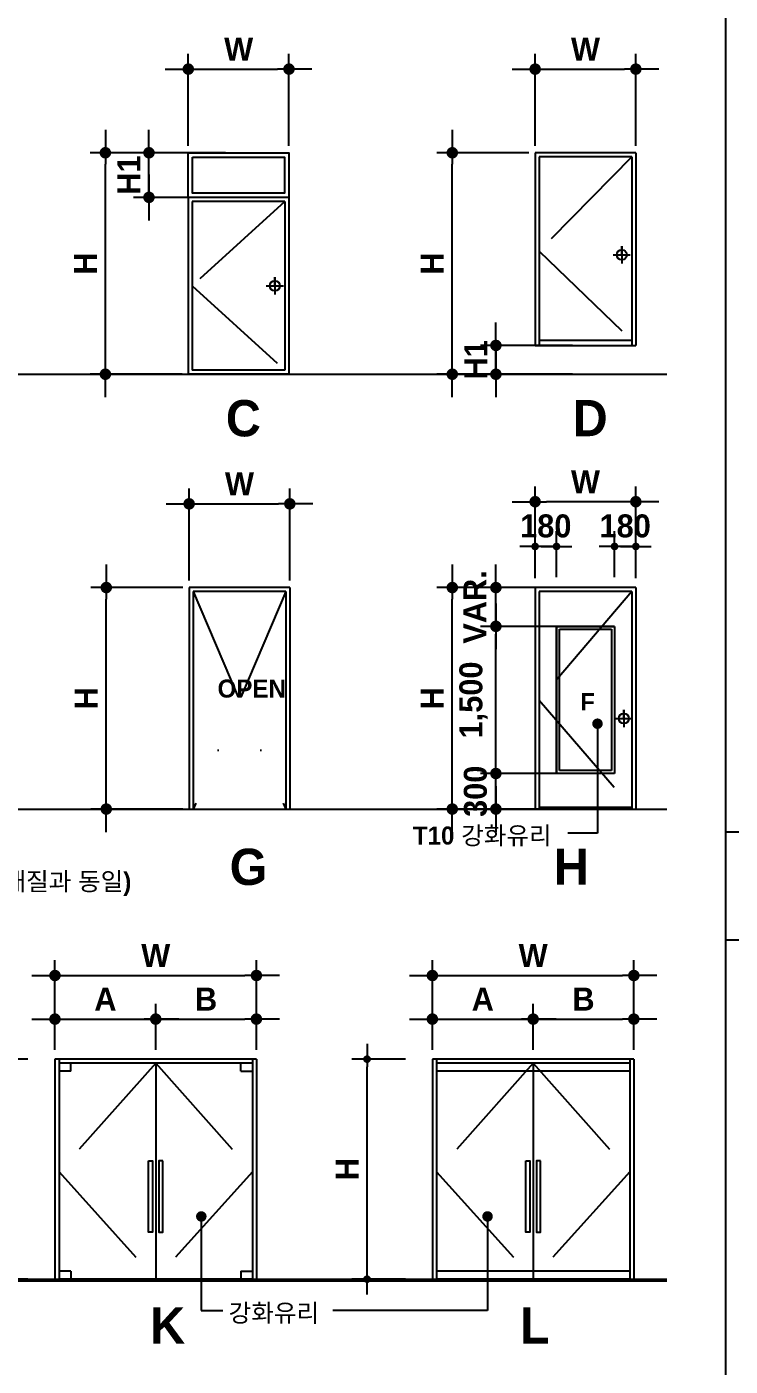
# Model space of a CAD drawing. Extents: x 2158 to 80698, y 2200 to 50885.
# Drawn here: x 30728 to 39906, y 14495 to 31980 of the extents above; entities that cross this region are included whole.
import ezdxf

# ---------------------------------------------------------------- set-up
doc = ezdxf.new("R2010")
doc.units = 0
doc.header["$LTSCALE"] = 300
doc.header["$MEASUREMENT"] = 0
doc.header["$PDSIZE"] = -2
doc.linetypes.add('CENTER', pattern=[2, 1.25, -0.25, 0.25, -0.25])
doc.linetypes.add('DASHDOT', pattern=[1, 0.5, -0.25, 0, -0.25])
doc.layers.get('0').update_dxf_attribs({"linetype": 'CONTINUOUS'})
doc.layers.get('Defpoints').update_dxf_attribs({"color": 143, "linetype": 'CONTINUOUS'})
for name, color, linetype in [('A-ANNO-GRA1', 7, 'CONTINUOUS'), ('A-ANNO-LEAD', 4, 'CONTINUOUS'), ('A-ANNO-TEXT1', 7, 'CONTINUOUS'), ('A-CNTL', 1, 'CENTER'), ('A-DWXK-OPEN', 1, 'CENTER'), ('A-ELEV-LIN2', 7, 'CONTINUOUS'), ('A-ST-AXIS-DIM', 7, 'CONTINUOUS'), ('ELEV1', 7, 'CONTINUOUS'), ('FIN2', 6, 'CONTINUOUS')]:
    doc.layers.add(name, color=color, linetype=linetype)
doc.styles.add('2020음성 1차', font='나눔고딕Bold.ttf')
doc.dimstyles.new('CDIM', dxfattribs={"dimscale": 100, "dimtxt": 3, "dimasz": 1, "dimexe": 2, "dimexo": 1, "dimgap": 1, "dimtad": 1, "dimdec": 0, "dimrnd": 0.5, "dimzin": 0, "dimdsep": 32, "dimtxsty": '2020음성 1차', "dimblk1": '_CIDOT', "dimblk2": '_CIDOT', "dimsah": 1, "dimcen": 5.5, "dimclrd": 2, "dimclre": 2, "dimclrt": 7, "dimadec": 0, "dimazin": 0, "dimtfac": 1, "dimtdec": 0, "dimtix": 1, "dimtmove": 2, "dimatfit": 1, "dimldrblk": 'DOT', "dimfxl": 1, "dimtolj": 1, "dimtzin": 0, "dimlwd": -1, "dimarcsym": 0})

# ---------------------------------------------------------------- blocks, each defined once
blk = doc.blocks.new('_CIDOT')
at = {"color": 0, "linetype": 'ByBlock'}
blk.add_line((2, 0), (-1, 0), dxfattribs=at)
at = {"color": 0, "linetype": 'ByBlock', "const_width": 0.5}
blk.add_lwpolyline([(-0.25, 0, 1), (0.25, 0, 1)], format="xyb", close=True, dxfattribs=at)
blk = doc.blocks.new('*D34')
at = {"layer": 'A-ST-AXIS-DIM', "lineweight": -2}
for p, q in [((32835, 30427), (32835, 31627)), ((34149, 30427), (34149, 31627))]:
    blk.add_line(p, q, dxfattribs=at)
at = {"layer": 'A-ST-AXIS-DIM'}
blk.add_line((32985, 31427), (33999, 31427), dxfattribs=at)
at = {"layer": 'Defpoints', "color": 0}
for p in [(34149, 31427), (32835, 29547), (34149, 29547)]:
    blk.add_point(p, dxfattribs=at)
at = {"layer": 'A-ST-AXIS-DIM', "linetype": 'ByBlock', "xscale": 150, "yscale": 150, "zscale": 150, "rotation": 180}
blk.add_blockref('_CIDOT', (32835, 31427), dxfattribs=at)
at = {"layer": 'A-ST-AXIS-DIM', "linetype": 'ByBlock', "xscale": 150, "yscale": 150, "zscale": 150}
blk.add_blockref('_CIDOT', (34149, 31427), dxfattribs=at)
at = {"layer": 'A-ST-AXIS-DIM', "color": 3, "ltscale": 10, "insert": (33492, 31688), "char_height": 300, "attachment_point": 5, "style": '2020음성 1차'}
blk.add_mtext('\\A1;W', dxfattribs=at)
blk = doc.blocks.new('_Dot')
at = {"color": 0, "lineweight": -2}
blk.add_line((-0.5, 0), (-1, 0), dxfattribs=at)
at = {"color": 0, "const_width": 0.5}
blk.add_lwpolyline([(-0.25, 0, 1), (0.25, 0, 1)], format="xyb", close=True, dxfattribs=at)
blk = doc.blocks.new('*D35')
at = {"layer": 'A-ST-AXIS-DIM', "lineweight": -2}
for p, q in [((37361, 30427), (37361, 31627)), ((38675, 30427), (38675, 31627))]:
    blk.add_line(p, q, dxfattribs=at)
at = {"layer": 'A-ST-AXIS-DIM'}
blk.add_line((37511, 31427), (38525, 31427), dxfattribs=at)
at = {"layer": 'Defpoints', "color": 0}
for p in [(38675, 31427), (37361, 29547), (38675, 29547)]:
    blk.add_point(p, dxfattribs=at)
at = {"layer": 'A-ST-AXIS-DIM', "linetype": 'ByBlock', "xscale": 150, "yscale": 150, "zscale": 150, "rotation": 180}
blk.add_blockref('_CIDOT', (37361, 31427), dxfattribs=at)
at = {"layer": 'A-ST-AXIS-DIM', "linetype": 'ByBlock', "xscale": 150, "yscale": 150, "zscale": 150}
blk.add_blockref('_CIDOT', (38675, 31427), dxfattribs=at)
at = {"layer": 'A-ST-AXIS-DIM', "color": 3, "ltscale": 10, "insert": (38018, 31688), "char_height": 300, "attachment_point": 5, "style": '2020음성 1차'}
blk.add_mtext('\\A1;W', dxfattribs=at)
blk = doc.blocks.new('*D36')
at = {"layer": 'A-ST-AXIS-DIM'}
for p, q in [((32322, 30485), (32322, 30635)), ((32322, 29753), (32322, 30335)), ((32322, 29603), (32322, 29453))]:
    blk.add_line(p, q, dxfattribs=at)
at = {"layer": 'A-ST-AXIS-DIM', "lineweight": -2}
for p, q in [((33322, 30335), (32122, 30335)), ((33322, 29753), (32122, 29753))]:
    blk.add_line(p, q, dxfattribs=at)
at = {"layer": 'Defpoints', "color": 0}
for p in [(32322, 30335), (33539, 30335), (33539, 29753)]:
    blk.add_point(p, dxfattribs=at)
at = {"layer": 'A-ST-AXIS-DIM', "linetype": 'ByBlock', "xscale": 150, "yscale": 150, "zscale": 150}
for p, rotation in [((32322, 30335), 270), ((32322, 29753), 90)]:
    blk.add_blockref('_CIDOT', p, dxfattribs=dict(at, rotation=rotation))
at = {"layer": 'A-ST-AXIS-DIM', "color": 3, "ltscale": 10, "insert": (32060, 30044), "char_height": 300, "attachment_point": 5, "rotation": 90, "style": '2020음성 1차'}
blk.add_mtext('\\A1;H1', dxfattribs=at)
blk = doc.blocks.new('*D37')
at = {"layer": 'A-ST-AXIS-DIM', "lineweight": -2}
for p, q in [((32753, 30335), (31553, 30335)), ((32753, 27444), (31553, 27444))]:
    blk.add_line(p, q, dxfattribs=at)
at = {"layer": 'A-ST-AXIS-DIM'}
blk.add_line((31753, 27594), (31753, 30185), dxfattribs=at)
at = {"layer": 'Defpoints', "color": 0}
for p in [(31753, 30335), (33539, 30335), (33539, 27444)]:
    blk.add_point(p, dxfattribs=at)
at = {"layer": 'A-ST-AXIS-DIM', "linetype": 'ByBlock', "xscale": 150, "yscale": 150, "zscale": 150}
for p, rotation in [((31753, 30335), 90), ((31753, 27444), 270)]:
    blk.add_blockref('_CIDOT', p, dxfattribs=dict(at, rotation=rotation))
at = {"layer": 'A-ST-AXIS-DIM', "color": 3, "ltscale": 10, "insert": (31493, 28889), "char_height": 300, "attachment_point": 5, "rotation": 90, "style": '2020음성 1차'}
blk.add_mtext('\\A1;H', dxfattribs=at)
blk = doc.blocks.new('*D38')
at = {"layer": 'A-ST-AXIS-DIM'}
for p, q in [((36849, 27970), (36849, 28120)), ((36849, 27444), (36849, 27820)), ((36849, 27294), (36849, 27144))]:
    blk.add_line(p, q, dxfattribs=at)
at = {"layer": 'A-ST-AXIS-DIM', "lineweight": -2}
for p, q in [((37849, 27820), (36649, 27820)), ((37849, 27444), (36649, 27444))]:
    blk.add_line(p, q, dxfattribs=at)
at = {"layer": 'Defpoints', "color": 0}
for p in [(36849, 27820), (38066, 27820), (38066, 27444)]:
    blk.add_point(p, dxfattribs=at)
at = {"layer": 'A-ST-AXIS-DIM', "linetype": 'ByBlock', "xscale": 150, "yscale": 150, "zscale": 150}
for p, rotation in [((36849, 27820), 270), ((36849, 27444), 90)]:
    blk.add_blockref('_CIDOT', p, dxfattribs=dict(at, rotation=rotation))
at = {"layer": 'A-ST-AXIS-DIM', "color": 3, "ltscale": 10, "insert": (36587, 27632), "char_height": 300, "attachment_point": 5, "rotation": 90, "style": '2020음성 1차'}
blk.add_mtext('\\A1;H1', dxfattribs=at)
blk = doc.blocks.new('*D39')
at = {"layer": 'A-ST-AXIS-DIM', "lineweight": -2}
for p, q in [((37280, 30335), (36080, 30335)), ((37280, 27444), (36080, 27444))]:
    blk.add_line(p, q, dxfattribs=at)
at = {"layer": 'A-ST-AXIS-DIM'}
blk.add_line((36280, 27594), (36280, 30185), dxfattribs=at)
at = {"layer": 'Defpoints', "color": 0}
for p in [(36280, 30335), (38066, 30335), (38066, 27444)]:
    blk.add_point(p, dxfattribs=at)
at = {"layer": 'A-ST-AXIS-DIM', "linetype": 'ByBlock', "xscale": 150, "yscale": 150, "zscale": 150}
for p, rotation in [((36280, 30335), 90), ((36280, 27444), 270)]:
    blk.add_blockref('_CIDOT', p, dxfattribs=dict(at, rotation=rotation))
at = {"layer": 'A-ST-AXIS-DIM', "color": 3, "ltscale": 10, "insert": (36019, 28889), "char_height": 300, "attachment_point": 5, "rotation": 90, "style": '2020음성 1차'}
blk.add_mtext('\\A1;H', dxfattribs=at)
blk = doc.blocks.new('*D49')
at = {"layer": 'A-ST-AXIS-DIM', "lineweight": -2}
for p, q in [((32846, 24752), (32846, 25952)), ((34160, 24752), (34160, 25952))]:
    blk.add_line(p, q, dxfattribs=at)
at = {"layer": 'A-ST-AXIS-DIM'}
blk.add_line((32996, 25752), (34010, 25752), dxfattribs=at)
at = {"layer": 'Defpoints', "color": 0}
for p in [(34160, 25752), (32846, 23871), (34160, 23871)]:
    blk.add_point(p, dxfattribs=at)
at = {"layer": 'A-ST-AXIS-DIM', "linetype": 'ByBlock', "xscale": 150, "yscale": 150, "zscale": 150, "rotation": 180}
blk.add_blockref('_CIDOT', (32846, 25752), dxfattribs=at)
at = {"layer": 'A-ST-AXIS-DIM', "linetype": 'ByBlock', "xscale": 150, "yscale": 150, "zscale": 150}
blk.add_blockref('_CIDOT', (34160, 25752), dxfattribs=at)
at = {"layer": 'A-ST-AXIS-DIM', "color": 3, "ltscale": 10, "insert": (33503, 26012), "char_height": 300, "attachment_point": 5, "style": '2020음성 1차'}
blk.add_mtext('\\A1;W', dxfattribs=at)
blk = doc.blocks.new('*D50')
at = {"layer": 'A-ST-AXIS-DIM', "lineweight": -2}
for p, q in [((32765, 24659), (31565, 24659)), ((32765, 21768), (31565, 21768))]:
    blk.add_line(p, q, dxfattribs=at)
at = {"layer": 'A-ST-AXIS-DIM'}
blk.add_line((31765, 21918), (31765, 24509), dxfattribs=at)
at = {"layer": 'Defpoints', "color": 0}
for p in [(31765, 24659), (33551, 24659), (33551, 21768)]:
    blk.add_point(p, dxfattribs=at)
at = {"layer": 'A-ST-AXIS-DIM', "linetype": 'ByBlock', "xscale": 150, "yscale": 150, "zscale": 150}
for p, rotation in [((31765, 24659), 90), ((31765, 21768), 270)]:
    blk.add_blockref('_CIDOT', p, dxfattribs=dict(at, rotation=rotation))
at = {"layer": 'A-ST-AXIS-DIM', "color": 3, "ltscale": 10, "insert": (31504, 23214), "char_height": 300, "attachment_point": 5, "rotation": 90, "style": '2020음성 1차'}
blk.add_mtext('\\A1;H', dxfattribs=at)
blk = doc.blocks.new('*D61')
at = {"layer": 'A-ST-AXIS-DIM', "lineweight": -2}
for p, q in [((37361, 24780), (37361, 25980)), ((38675, 24780), (38675, 25980))]:
    blk.add_line(p, q, dxfattribs=at)
at = {"layer": 'A-ST-AXIS-DIM'}
blk.add_line((38525, 25780), (37511, 25780), dxfattribs=at)
at = {"layer": 'Defpoints', "color": 0}
for p in [(37361, 25780), (37361, 23984), (38675, 23984)]:
    blk.add_point(p, dxfattribs=at)
at = {"layer": 'A-ST-AXIS-DIM', "linetype": 'ByBlock', "xscale": 150, "yscale": 150, "zscale": 150, "rotation": 180}
blk.add_blockref('_CIDOT', (37361, 25780), dxfattribs=at)
at = {"layer": 'A-ST-AXIS-DIM', "linetype": 'ByBlock', "xscale": 150, "yscale": 150, "zscale": 150}
blk.add_blockref('_CIDOT', (38675, 25780), dxfattribs=at)
at = {"layer": 'A-ST-AXIS-DIM', "color": 3, "ltscale": 10, "insert": (38018, 26041), "char_height": 300, "attachment_point": 5, "style": '2020음성 1차'}
blk.add_mtext('\\A1;W', dxfattribs=at)
blk = doc.blocks.new('*D62')
at = {"layer": 'A-ST-AXIS-DIM', "lineweight": -2}
for p, q in [((38397, 24796), (38397, 25396)), ((38675, 24796), (38675, 25396))]:
    blk.add_line(p, q, dxfattribs=at)
at = {"layer": 'A-ST-AXIS-DIM'}
for p, q in [((38297, 25196), (38197, 25196)), ((38675, 25196), (38397, 25196)), ((38775, 25196), (38875, 25196))]:
    blk.add_line(p, q, dxfattribs=at)
at = {"layer": 'Defpoints', "color": 0}
for p in [(38397, 25196), (38397, 23984), (38675, 23984)]:
    blk.add_point(p, dxfattribs=at)
at = {"layer": 'A-ST-AXIS-DIM', "linetype": 'ByBlock', "xscale": 100, "yscale": 100, "zscale": 100}
blk.add_blockref('_CIDOT', (38397, 25196), dxfattribs=at)
at = {"layer": 'A-ST-AXIS-DIM', "linetype": 'ByBlock', "xscale": 100, "yscale": 100, "zscale": 100, "rotation": 180}
blk.add_blockref('_CIDOT', (38675, 25196), dxfattribs=at)
at = {"layer": 'A-ST-AXIS-DIM', "color": 3, "ltscale": 10, "insert": (38536, 25462), "char_height": 300, "attachment_point": 5, "style": '2020음성 1차'}
blk.add_mtext('\\A1;180', dxfattribs=at)
blk = doc.blocks.new('*D63')
at = {"layer": 'A-ST-AXIS-DIM', "lineweight": -2}
for p, q in [((37361, 24796), (37361, 25396)), ((37640, 24796), (37640, 25396))]:
    blk.add_line(p, q, dxfattribs=at)
at = {"layer": 'A-ST-AXIS-DIM'}
for p, q in [((37261, 25196), (37161, 25196)), ((37640, 25196), (37361, 25196)), ((37740, 25196), (37840, 25196))]:
    blk.add_line(p, q, dxfattribs=at)
at = {"layer": 'Defpoints', "color": 0}
for p in [(37361, 25196), (37361, 23984), (37640, 23984)]:
    blk.add_point(p, dxfattribs=at)
at = {"layer": 'A-ST-AXIS-DIM', "linetype": 'ByBlock', "xscale": 100, "yscale": 100, "zscale": 100}
blk.add_blockref('_CIDOT', (37361, 25196), dxfattribs=at)
at = {"layer": 'A-ST-AXIS-DIM', "linetype": 'ByBlock', "xscale": 100, "yscale": 100, "zscale": 100, "rotation": 180}
blk.add_blockref('_CIDOT', (37640, 25196), dxfattribs=at)
at = {"layer": 'A-ST-AXIS-DIM', "color": 3, "ltscale": 10, "insert": (37500, 25462), "char_height": 300, "attachment_point": 5, "style": '2020음성 1차'}
blk.add_mtext('\\A1;180', dxfattribs=at)
blk = doc.blocks.new('*D64')
at = {"layer": 'A-ST-AXIS-DIM'}
for p, q in [((36849, 24809), (36849, 24959)), ((36849, 24153), (36849, 24659)), ((36849, 24003), (36849, 23853))]:
    blk.add_line(p, q, dxfattribs=at)
at = {"layer": 'A-ST-AXIS-DIM', "lineweight": -2}
for p, q in [((37849, 24659), (36649, 24659)), ((37849, 24153), (36649, 24153))]:
    blk.add_line(p, q, dxfattribs=at)
at = {"layer": 'Defpoints', "color": 0}
for p in [(36849, 24659), (38066, 24659), (38066, 24153)]:
    blk.add_point(p, dxfattribs=at)
at = {"layer": 'A-ST-AXIS-DIM', "linetype": 'ByBlock', "xscale": 150, "yscale": 150, "zscale": 150}
for p, rotation in [((36849, 24659), 270), ((36849, 24153), 90)]:
    blk.add_blockref('_CIDOT', p, dxfattribs=dict(at, rotation=rotation))
at = {"layer": 'A-ST-AXIS-DIM', "color": 3, "ltscale": 10, "insert": (36574, 24406), "char_height": 300, "attachment_point": 5, "rotation": 90, "style": '2020음성 1차'}
blk.add_mtext('\\A1;VAR.', dxfattribs=at)
blk = doc.blocks.new('*D65')
at = {"layer": 'A-ST-AXIS-DIM', "lineweight": -2}
for p, q in [((37280, 24659), (36080, 24659)), ((37280, 21768), (36080, 21768))]:
    blk.add_line(p, q, dxfattribs=at)
at = {"layer": 'A-ST-AXIS-DIM'}
blk.add_line((36280, 21918), (36280, 24509), dxfattribs=at)
at = {"layer": 'Defpoints', "color": 0}
for p in [(36280, 24659), (38066, 24659), (38066, 21768)]:
    blk.add_point(p, dxfattribs=at)
at = {"layer": 'A-ST-AXIS-DIM', "linetype": 'ByBlock', "xscale": 150, "yscale": 150, "zscale": 150}
for p, rotation in [((36280, 24659), 90), ((36280, 21768), 270)]:
    blk.add_blockref('_CIDOT', p, dxfattribs=dict(at, rotation=rotation))
at = {"layer": 'A-ST-AXIS-DIM', "color": 3, "ltscale": 10, "insert": (36019, 23214), "char_height": 300, "attachment_point": 5, "rotation": 90, "style": '2020음성 1차'}
blk.add_mtext('\\A1;H', dxfattribs=at)
blk = doc.blocks.new('*D66')
at = {"layer": 'A-ST-AXIS-DIM', "lineweight": -2}
for p, q in [((37249, 24153), (36649, 24153)), ((37249, 22232), (36649, 22232))]:
    blk.add_line(p, q, dxfattribs=at)
at = {"layer": 'A-ST-AXIS-DIM'}
blk.add_line((36849, 22332), (36849, 24053), dxfattribs=at)
at = {"layer": 'Defpoints', "color": 0}
for p in [(36849, 24153), (38066, 24153), (38066, 22232)]:
    blk.add_point(p, dxfattribs=at)
at = {"layer": 'A-ST-AXIS-DIM', "linetype": 'ByBlock', "xscale": 100, "yscale": 100, "zscale": 100}
for p, rotation in [((36849, 24153), 90), ((36849, 22232), 270)]:
    blk.add_blockref('_CIDOT', p, dxfattribs=dict(at, rotation=rotation))
at = {"layer": 'A-ST-AXIS-DIM', "color": 3, "ltscale": 10, "insert": (36556, 23192), "char_height": 300, "attachment_point": 5, "rotation": 90, "style": '2020음성 1차'}
blk.add_mtext('\\A1;1,500', dxfattribs=at)
blk = doc.blocks.new('*D67')
at = {"layer": 'A-ST-AXIS-DIM'}
for p, q in [((36849, 22382), (36849, 22532)), ((36849, 21768), (36849, 22232)), ((36849, 21618), (36849, 21468))]:
    blk.add_line(p, q, dxfattribs=at)
at = {"layer": 'A-ST-AXIS-DIM', "lineweight": -2}
for p, q in [((37849, 22232), (36649, 22232)), ((37849, 21768), (36649, 21768))]:
    blk.add_line(p, q, dxfattribs=at)
at = {"layer": 'Defpoints', "color": 0}
for p in [(36849, 22232), (38066, 22232), (38066, 21768)]:
    blk.add_point(p, dxfattribs=at)
at = {"layer": 'A-ST-AXIS-DIM', "linetype": 'ByBlock', "xscale": 150, "yscale": 150, "zscale": 150}
for p, rotation in [((36849, 22232), 270), ((36849, 21768), 90)]:
    blk.add_blockref('_CIDOT', p, dxfattribs=dict(at, rotation=rotation))
at = {"layer": 'A-ST-AXIS-DIM', "color": 3, "ltscale": 10, "insert": (36583, 22000), "char_height": 300, "attachment_point": 5, "rotation": 90, "style": '2020음성 1차'}
blk.add_mtext('\\A1;300', dxfattribs=at)
blk = doc.blocks.new('*D94')
at = {"layer": 'A-ST-AXIS-DIM', "lineweight": -2}
for p, q in [((36020, 18626), (36020, 19226)), ((37335, 18626), (37335, 19226))]:
    blk.add_line(p, q, dxfattribs=at)
at = {"layer": 'A-ST-AXIS-DIM'}
blk.add_line((36170, 19026), (37185, 19026), dxfattribs=at)
at = {"layer": 'Defpoints', "color": 0}
for p in [(37335, 19026), (36020, 17715), (37335, 17715)]:
    blk.add_point(p, dxfattribs=at)
at = {"layer": 'A-ST-AXIS-DIM', "linetype": 'ByBlock', "xscale": 150, "yscale": 150, "zscale": 150, "rotation": 180}
blk.add_blockref('_CIDOT', (36020, 19026), dxfattribs=at)
at = {"layer": 'A-ST-AXIS-DIM', "linetype": 'ByBlock', "xscale": 150, "yscale": 150, "zscale": 150}
blk.add_blockref('_CIDOT', (37335, 19026), dxfattribs=at)
at = {"layer": 'A-ST-AXIS-DIM', "color": 3, "ltscale": 10, "insert": (36678, 19287), "char_height": 300, "attachment_point": 5, "style": '2020음성 1차'}
blk.add_mtext('\\A1;A', dxfattribs=at)
blk = doc.blocks.new('*D95')
at = {"layer": 'A-ST-AXIS-DIM', "lineweight": -2}
for p, q in [((37335, 18626), (37335, 19226)), ((38649, 18626), (38649, 19226))]:
    blk.add_line(p, q, dxfattribs=at)
at = {"layer": 'A-ST-AXIS-DIM'}
blk.add_line((37485, 19026), (38499, 19026), dxfattribs=at)
at = {"layer": 'Defpoints', "color": 0}
for p in [(38649, 19026), (37335, 17715), (38649, 17715)]:
    blk.add_point(p, dxfattribs=at)
at = {"layer": 'A-ST-AXIS-DIM', "linetype": 'ByBlock', "xscale": 150, "yscale": 150, "zscale": 150, "rotation": 180}
blk.add_blockref('_CIDOT', (37335, 19026), dxfattribs=at)
at = {"layer": 'A-ST-AXIS-DIM', "linetype": 'ByBlock', "xscale": 150, "yscale": 150, "zscale": 150}
blk.add_blockref('_CIDOT', (38649, 19026), dxfattribs=at)
at = {"layer": 'A-ST-AXIS-DIM', "color": 3, "ltscale": 10, "insert": (37992, 19287), "char_height": 300, "attachment_point": 5, "style": '2020음성 1차'}
blk.add_mtext('\\A1;B', dxfattribs=at)
blk = doc.blocks.new('*D96')
at = {"layer": 'A-ST-AXIS-DIM', "lineweight": -2}
for p, q in [((36020, 19095), (36020, 19795)), ((38649, 19095), (38649, 19795))]:
    blk.add_line(p, q, dxfattribs=at)
at = {"layer": 'A-ST-AXIS-DIM'}
blk.add_line((36170, 19595), (38499, 19595), dxfattribs=at)
at = {"layer": 'Defpoints', "color": 0}
for p in [(38649, 19595), (36020, 17715), (38649, 17715)]:
    blk.add_point(p, dxfattribs=at)
at = {"layer": 'A-ST-AXIS-DIM', "linetype": 'ByBlock', "xscale": 150, "yscale": 150, "zscale": 150, "rotation": 180}
blk.add_blockref('_CIDOT', (36020, 19595), dxfattribs=at)
at = {"layer": 'A-ST-AXIS-DIM', "linetype": 'ByBlock', "xscale": 150, "yscale": 150, "zscale": 150}
blk.add_blockref('_CIDOT', (38649, 19595), dxfattribs=at)
at = {"layer": 'A-ST-AXIS-DIM', "color": 3, "ltscale": 10, "insert": (37335, 19856), "char_height": 300, "attachment_point": 5, "style": '2020음성 1차'}
blk.add_mtext('\\A1;W', dxfattribs=at)
blk = doc.blocks.new('*D100')
at = {"layer": 'A-ST-AXIS-DIM', "lineweight": -2}
for p, q in [((35668, 18503), (34968, 18503)), ((35668, 15631), (34968, 15631))]:
    blk.add_line(p, q, dxfattribs=at)
at = {"layer": 'A-ST-AXIS-DIM'}
blk.add_line((35168, 15731), (35168, 18403), dxfattribs=at)
at = {"layer": 'Defpoints', "color": 0}
for p in [(35168, 18503), (36710, 18503), (36710, 15631)]:
    blk.add_point(p, dxfattribs=at)
at = {"layer": 'A-ST-AXIS-DIM', "linetype": 'ByBlock', "xscale": 100, "yscale": 100, "zscale": 100}
for p, rotation in [((35168, 18503), 90), ((35168, 15631), 270)]:
    blk.add_blockref('_CIDOT', p, dxfattribs=dict(at, rotation=rotation))
at = {"layer": 'A-ST-AXIS-DIM', "color": 3, "ltscale": 10, "insert": (34907, 17067), "char_height": 300, "attachment_point": 5, "rotation": 90, "style": '2020음성 1차'}
blk.add_mtext('\\A1;H', dxfattribs=at)
blk = doc.blocks.new('*D121')
at = {"layer": 'A-ST-AXIS-DIM', "lineweight": -2}
for p, q in [((31095, 18626), (31095, 19226)), ((32410, 18626), (32410, 19226))]:
    blk.add_line(p, q, dxfattribs=at)
at = {"layer": 'A-ST-AXIS-DIM'}
blk.add_line((31245, 19026), (32260, 19026), dxfattribs=at)
at = {"layer": 'Defpoints', "color": 0}
for p in [(32410, 19026), (31095, 17715), (32410, 17715)]:
    blk.add_point(p, dxfattribs=at)
at = {"layer": 'A-ST-AXIS-DIM', "linetype": 'ByBlock', "xscale": 150, "yscale": 150, "zscale": 150, "rotation": 180}
blk.add_blockref('_CIDOT', (31095, 19026), dxfattribs=at)
at = {"layer": 'A-ST-AXIS-DIM', "linetype": 'ByBlock', "xscale": 150, "yscale": 150, "zscale": 150}
blk.add_blockref('_CIDOT', (32410, 19026), dxfattribs=at)
at = {"layer": 'A-ST-AXIS-DIM', "color": 3, "ltscale": 10, "insert": (31753, 19287), "char_height": 300, "attachment_point": 5, "style": '2020음성 1차'}
blk.add_mtext('\\A1;A', dxfattribs=at)
blk = doc.blocks.new('*D122')
at = {"layer": 'A-ST-AXIS-DIM', "lineweight": -2}
for p, q in [((32410, 18626), (32410, 19226)), ((33724, 18626), (33724, 19226))]:
    blk.add_line(p, q, dxfattribs=at)
at = {"layer": 'A-ST-AXIS-DIM'}
blk.add_line((32560, 19026), (33574, 19026), dxfattribs=at)
at = {"layer": 'Defpoints', "color": 0}
for p in [(33724, 19026), (32410, 17715), (33724, 17715)]:
    blk.add_point(p, dxfattribs=at)
at = {"layer": 'A-ST-AXIS-DIM', "linetype": 'ByBlock', "xscale": 150, "yscale": 150, "zscale": 150, "rotation": 180}
blk.add_blockref('_CIDOT', (32410, 19026), dxfattribs=at)
at = {"layer": 'A-ST-AXIS-DIM', "linetype": 'ByBlock', "xscale": 150, "yscale": 150, "zscale": 150}
blk.add_blockref('_CIDOT', (33724, 19026), dxfattribs=at)
at = {"layer": 'A-ST-AXIS-DIM', "color": 3, "ltscale": 10, "insert": (33067, 19287), "char_height": 300, "attachment_point": 5, "style": '2020음성 1차'}
blk.add_mtext('\\A1;B', dxfattribs=at)
blk = doc.blocks.new('*D123')
at = {"layer": 'A-ST-AXIS-DIM', "lineweight": -2}
for p, q in [((31095, 19095), (31095, 19795)), ((33724, 19095), (33724, 19795))]:
    blk.add_line(p, q, dxfattribs=at)
at = {"layer": 'A-ST-AXIS-DIM'}
blk.add_line((31245, 19595), (33574, 19595), dxfattribs=at)
at = {"layer": 'Defpoints', "color": 0}
for p in [(33724, 19595), (31095, 17715), (33724, 17715)]:
    blk.add_point(p, dxfattribs=at)
at = {"layer": 'A-ST-AXIS-DIM', "linetype": 'ByBlock', "xscale": 150, "yscale": 150, "zscale": 150, "rotation": 180}
blk.add_blockref('_CIDOT', (31095, 19595), dxfattribs=at)
at = {"layer": 'A-ST-AXIS-DIM', "linetype": 'ByBlock', "xscale": 150, "yscale": 150, "zscale": 150}
blk.add_blockref('_CIDOT', (33724, 19595), dxfattribs=at)
at = {"layer": 'A-ST-AXIS-DIM', "color": 3, "ltscale": 10, "insert": (32410, 19856), "char_height": 300, "attachment_point": 5, "style": '2020음성 1차'}
blk.add_mtext('\\A1;W', dxfattribs=at)
blk = doc.blocks.new('*D124')
at = {"layer": 'A-ST-AXIS-DIM', "lineweight": -2}
for p, q in [((30743, 18503), (30043, 18503)), ((30743, 15631), (30043, 15631))]:
    blk.add_line(p, q, dxfattribs=at)
at = {"layer": 'A-ST-AXIS-DIM'}
blk.add_line((30243, 15781), (30243, 18353), dxfattribs=at)
at = {"layer": 'Defpoints', "color": 0}
for p in [(30243, 18503), (31785, 18503), (31785, 15631)]:
    blk.add_point(p, dxfattribs=at)
at = {"layer": 'A-ST-AXIS-DIM', "linetype": 'ByBlock', "xscale": 150, "yscale": 150, "zscale": 150}
for p, rotation in [((30243, 18503), 90), ((30243, 15631), 270)]:
    blk.add_blockref('_CIDOT', p, dxfattribs=dict(at, rotation=rotation))
at = {"layer": 'A-ST-AXIS-DIM', "color": 3, "ltscale": 10, "insert": (29982, 17067), "char_height": 300, "attachment_point": 5, "rotation": 90, "style": '2020음성 1차'}
blk.add_mtext('\\A1;H', dxfattribs=at)

msp = doc.modelspace()

# ---------------------------------------------------------------- linework, layer by layer
at = {"layer": 'A-ANNO-GRA1'}
for p, q in [((39849, 2251.6), (39849, 49582.1)), ((39849, 2200), (39849, 46567.6)), ((56228.7, 21467.2), (39849, 21467.2)), ((56228.7, 20055.2), (39849, 20055.2))]:
    msp.add_line(p, q, dxfattribs=at)
at = {"layer": 'A-ANNO-LEAD'}
for p, q in [((38174.6, 22881.9), (38174.6, 21452)), ((38174.6, 21452), (37786.3, 21452)), ((33004.8, 16450), (33004.8, 15220.4)), ((36739.5, 16450), (36739.5, 15220.4)), ((33004.8, 15220.4), (33287.3, 15220.4)), ((36739.5, 15220.4), (34723.1, 15220.4))]:
    msp.add_line(p, q, dxfattribs=at)
at = {"layer": 'A-ANNO-LEAD', "const_width": 68.5}
for points in [[(38140.4, 22881.9, 1), (38208.8, 22881.9, 1)], [(32970.6, 16450, 1), (33039, 16450, 1)], [(36705.3, 16450, 1), (36773.8, 16450, 1)]]:
    msp.add_lwpolyline(points, format="xyb", close=True, dxfattribs=at)
at = {"layer": 'A-CNTL'}
for p, q in [((38491.3, 29114.9), (38491.3, 28891.3)), ((38491.3, 29003.1), (38491.3, 29114.9)), ((38379.5, 29003.1), (38603.1, 29003.1)), ((33965, 28709.9), (33965, 28486.4)), ((33965, 28598.2), (33965, 28709.9)), ((33853.2, 28598.2), (34076.8, 28598.2)), ((38406.8, 22950.8), (38630.3, 22950.8)), ((38518.6, 22950.8), (38518.6, 23062.5)), ((38518.6, 23062.5), (38518.6, 22839))]:
    msp.add_line(p, q, dxfattribs=at)
at = {"layer": 'A-DWXK-OPEN', "linetype": 'DASHDOT', "ltscale": 10}
for p, q in [((38622.7, 30282.6), (37413.5, 29051.4)), ((34096.4, 29700.1), (32887.2, 28598.2)), ((37413.5, 29051.4), (38622.7, 27885.9)), ((32887.2, 28598.2), (34096.4, 27496.3)), ((32898.5, 24606.8), (34107.6, 21767.9)), ((34107.6, 24606.8), (32898.5, 21767.9)), ((38622.7, 24606.8), (37413.5, 23187.4)), ((37413.5, 23187.4), (38622.7, 21787.6)), ((32409.7, 18450.2), (31147.9, 17030.8)), ((32409.7, 18450.2), (33671.4, 17030.8)), ((37334.7, 18450.2), (36072.9, 17030.8)), ((37334.7, 18450.2), (38596.4, 17030.8)), ((31147.9, 17030.8), (32409.7, 15631)), ((33671.4, 17030.8), (32409.7, 15631)), ((36072.9, 17030.8), (37334.7, 15631)), ((38596.4, 17030.8), (37334.7, 15631))]:
    msp.add_line(p, q, dxfattribs=at)
at = {"layer": 'A-ELEV-LIN2', "linetype": 'Continuous'}
for p, q in [((37361, 30335.2), (37361, 27820.2)), ((38675.3, 30335.2), (37361, 30335.2)), ((37413.5, 30282.6), (37413.5, 27820.2)), ((38622.7, 30282.6), (37413.5, 30282.6)), ((38622.7, 30282.6), (38622.7, 27820.2)), ((38675.3, 30335.2), (38675.3, 27820.2)), ((32834.7, 29752.7), (32834.7, 27443.7)), ((34149, 29752.7), (32834.7, 29752.7)), ((34149, 29752.7), (34149, 27443.7)), ((32887.2, 29700.1), (32887.2, 27496.3)), ((34096.4, 29700.1), (32887.2, 29700.1)), ((34096.4, 29700.1), (34096.4, 27496.3)), ((37361, 27820.2), (38675.3, 27820.2)), ((38622.7, 27885.9), (37413.5, 27885.9)), ((34096.4, 27496.3), (32887.2, 27496.3)), ((34149, 27443.7), (32834.7, 27443.7)), ((32845.9, 24659.4), (32845.9, 21767.9)), ((34160.2, 24659.4), (32845.9, 24659.4)), ((34160.2, 24659.4), (34160.2, 21767.9)), ((38675.3, 24659.4), (37361, 24659.4)), ((37361, 24659.4), (37361, 21767.9)), ((38675.3, 24659.4), (38675.3, 21767.9)), ((32898.5, 24606.8), (32898.5, 21767.9)), ((34107.6, 24606.8), (32898.5, 24606.8)), ((34107.6, 24606.8), (34107.6, 21767.9)), ((38622.7, 24606.8), (37413.5, 24606.8)), ((37413.5, 24606.8), (37413.5, 21767.9)), ((38622.7, 24606.8), (38622.7, 21767.9)), ((38396.6, 24152.6), (37639.6, 24152.6)), ((37639.6, 24152.6), (37639.6, 22232.2)), ((37639.6, 24152.6), (38396.6, 24152.6)), ((37639.6, 22232.2), (37639.6, 24152.6)), ((38396.6, 24152.6), (38396.6, 22232.2)), ((38396.6, 24152.6), (38396.6, 22232.2)), ((37677.3, 24115), (38359, 24115)), ((37677.3, 22269.9), (37677.3, 24115)), ((38359, 24115), (38359, 22269.9)), ((38622.7, 21787.6), (37413.5, 21787.6)), ((31095.3, 18502.8), (31095.3, 15611.3)), ((33724, 18502.8), (31095.3, 18502.8)), ((31147.9, 18502.8), (31147.9, 15611.3)), ((33671.4, 18450.2), (31147.9, 18450.2)), ((31300.2, 18345.1), (31300.2, 18450.2)), ((32409.7, 18450.2), (32409.7, 15631)), ((33519.2, 18345.1), (33519.2, 18450.2)), ((33671.4, 18502.8), (33671.4, 15611.3)), ((33724, 18502.8), (33724, 15611.3)), ((36020.3, 18502.8), (36020.3, 15611.3)), ((38649, 18502.8), (36020.3, 18502.8)), ((36072.9, 18502.8), (36072.9, 15611.3)), ((38596.4, 18450.2), (36072.9, 18450.2)), ((37334.7, 18450.2), (37334.7, 15631)), ((38596.4, 18502.8), (38596.4, 15611.3)), ((38649, 18502.8), (38649, 15611.3)), ((31300.2, 18345.1), (31147.9, 18345.1)), ((33519.2, 18345.1), (33671.4, 18345.1)), ((37334.7, 18345.1), (36072.9, 18345.1)), ((38596.4, 18345.1), (37334.7, 18345.1)), ((31300.2, 15736.1), (31147.9, 15736.1)), ((33671.4, 15631), (31147.9, 15631)), ((31300.2, 15736.1), (31300.2, 15631)), ((33519.2, 15736.1), (33671.4, 15736.1)), ((33519.2, 15736.1), (33519.2, 15631)), ((38596.4, 15631), (36072.9, 15631)), ((38596.4, 15736.1), (37334.7, 15736.1))]:
    msp.add_line(p, q, dxfattribs=at)
for points in [[(32834.7, 30335.2), (34149, 30335.2), (34149, 29752.7), (32834.7, 29752.7)], [(32891.2, 30278.7), (34092.5, 30278.7), (34092.5, 29809.1), (32891.2, 29809.1)], [(32315.5, 17173.9), (32367, 17173.9), (32367, 16243.6), (32315.5, 16243.6)], [(32503.9, 17173.9), (32452.4, 17173.9), (32452.4, 16243.6), (32503.9, 16243.6)], [(37240.5, 17173.9), (37292, 17173.9), (37292, 16243.6), (37240.5, 16243.6)], [(37428.9, 17173.9), (37377.4, 17173.9), (37377.4, 16243.6), (37428.9, 16243.6)]]:
    msp.add_lwpolyline(points, close=True, dxfattribs=at)
for centre in [(38491.3, 29003.1), (33965, 28598.2), (38518.6, 22950.8)]:
    msp.add_circle(centre, 65.7, dxfattribs=at)
at = {"layer": 'A-ST-AXIS-DIM'}
for p, q in [((32845.9, 24812.8), (32845.9, 25814)), ((34160.2, 24812.8), (34160.2, 25814))]:
    msp.add_line(p, q, dxfattribs=at)
at = {"layer": 'ELEV1'}
for p, q in [((38396.6, 22232.2), (37639.6, 22232.2)), ((38396.6, 22232.2), (37639.6, 22232.2)), ((38359, 22269.9), (37677.3, 22269.9)), ((22677.2, 15611.3), (39079.1, 15611.3)), ((37334.7, 15736.1), (36072.9, 15736.1))]:
    msp.add_line(p, q, dxfattribs=at)
at = {"layer": 'FIN2'}
for p, q in [((22677.2, 27443.7), (39079.1, 27443.7)), ((22677.2, 21767.9), (39079.1, 21767.9)), ((22677.2, 15631), (39079.1, 15631))]:
    msp.add_line(p, q, dxfattribs=at)

# ---------------------------------------------------------------- texts
at = {"layer": 'A-ANNO-TEXT1', "style": '2020음성 1차'}
for s, height, p in [('C', 473.2, (33325.1, 26633.3)), ('D', 473.2, (37850.7, 26635.1)), ('OPEN', 235.32, (33216.9, 23223)), ('F', 225.9, (37953.9, 23055.3)), ('T10 강화유리', 235.32, (35765.7, 21304.8)), ('G', 473.2, (33374.8, 20777.1)), ('H', 473.2, (37606, 20779.8)), ('(도아재질과 동일)', 235.32, (29727.4, 20705.3)), ('K', 473.2, (32337, 14790.1)), ('강화유리', 235.32, (33361.2, 15073.2)), ('L', 473.2, (37163.2, 14790.1))]:
    msp.add_text(s, height=height, dxfattribs=at).set_placement(p)

# ---------------------------------------------------------------- dimensions: what is measured, and where the dimension line sits
at = {"layer": 'A-ST-AXIS-DIM'}
for base, p1, p2, text, override, picture, middle in [((34149, 31427.4), (32834.7, 29547.3), (34149, 29547.3), 'W', {"dimasz": 1.5, "dimclrd": 256, "dimclre": 256, "dimclrt": 3, "dimfxl": 10, "dimfxlon": 1}, '*D34', (33491.8, 31688.1)), ((38675.3, 31427.4), (37361, 29547.3), (38675.3, 29547.3), 'W', {"dimasz": 1.5, "dimclrd": 256, "dimclre": 256, "dimclrt": 3, "dimfxl": 10, "dimfxlon": 1}, '*D35', (38018.1, 31688.1)), ((37361, 25779.9), (38675.3, 23984.5), (37361, 23984.5), 'W', {"dimasz": 1.5, "dimclrd": 256, "dimclre": 256, "dimclrt": 3, "dimfxl": 10, "dimfxlon": 1}, '*D61', (38018.1, 26040.6)), ((34160.2, 25751.6), (32845.9, 23871.5), (34160.2, 23871.5), 'W', {"dimasz": 1.5, "dimclrd": 256, "dimclre": 256, "dimclrt": 3, "dimfxl": 10, "dimfxlon": 1}, '*D49', (33503, 26012.3)), ((37361, 25196.1), (37639.6, 23984.5), (37361, 23984.5), '180', {"dimclrd": 256, "dimclre": 256, "dimclrt": 3, "dimfxl": 4, "dimfxlon": 1}, '*D63', (37500.3, 25461.7)), ((38396.6, 25196.1), (38675.3, 23984.5), (38396.6, 23984.5), '180', {"dimclrd": 256, "dimclre": 256, "dimclrt": 3, "dimfxl": 4, "dimfxlon": 1}, '*D62', (38536, 25461.7)), ((33724, 19595), (31095.3, 17714.9), (33724, 17714.9), 'W', {"dimasz": 1.5, "dimclrd": 256, "dimclre": 256, "dimclrt": 3, "dimfxl": 5, "dimfxlon": 1}, '*D123', (32409.7, 19855.7)), ((38649, 19595), (36020.3, 17714.9), (38649, 17714.9), 'W', {"dimasz": 1.5, "dimclrd": 256, "dimclre": 256, "dimclrt": 3, "dimfxl": 5, "dimfxlon": 1}, '*D96', (37334.7, 19855.7)), ((32409.7, 19026.3), (31095.3, 17714.9), (32409.7, 17714.9), 'A', {"dimasz": 1.5, "dimclrd": 256, "dimclre": 256, "dimclrt": 3, "dimfxl": 4, "dimfxlon": 1}, '*D121', (31752.5, 19286.9)), ((33724, 19026.3), (32409.7, 17714.9), (33724, 17714.9), 'B', {"dimasz": 1.5, "dimclrd": 256, "dimclre": 256, "dimclrt": 3, "dimfxl": 4, "dimfxlon": 1}, '*D122', (33066.8, 19286.9)), ((37334.7, 19026.3), (36020.3, 17714.9), (37334.7, 17714.9), 'A', {"dimasz": 1.5, "dimclrd": 256, "dimclre": 256, "dimclrt": 3, "dimfxl": 4, "dimfxlon": 1}, '*D94', (36677.5, 19286.9)), ((38649, 19026.3), (37334.7, 17714.9), (38649, 17714.9), 'B', {"dimasz": 1.5, "dimclrd": 256, "dimclre": 256, "dimclrt": 3, "dimfxl": 4, "dimfxlon": 1}, '*D95', (37991.8, 19286.9))]:
    dim = msp.add_linear_dim(base=base, p1=p1, p2=p2, text=text, dimstyle='CDIM', override=override, dxfattribs=at)
    dim.commit()
    dim.dimension.update_dxf_attribs({"geometry": picture, "text_midpoint": middle})
for base, p1, p2, text, override, picture, middle in [((31753.4, 30335.2), (33539.5, 27443.7), (33539.5, 30335.2), 'H', {"dimasz": 1.5, "dimclrd": 256, "dimclre": 256, "dimclrt": 3, "dimfxl": 10, "dimfxlon": 1}, '*D37', (31492.8, 28889.5)), ((32322.2, 30335.2), (33539.5, 29752.7), (33539.5, 30335.2), 'H1', {"dimasz": 1.5, "dimclrd": 256, "dimclre": 256, "dimclrt": 3, "dimfxl": 10, "dimfxlon": 1}, '*D36', (32060.3, 30043.9)), ((36279.7, 30335.2), (38065.8, 27443.7), (38065.8, 30335.2), 'H', {"dimasz": 1.5, "dimclrd": 256, "dimclre": 256, "dimclrt": 3, "dimfxl": 10, "dimfxlon": 1}, '*D39', (36019.1, 28889.5)), ((36848.5, 27820.2), (38065.8, 27443.7), (38065.8, 27820.2), 'H1', {"dimasz": 1.5, "dimclrd": 256, "dimclre": 256, "dimclrt": 3, "dimfxl": 10, "dimfxlon": 1}, '*D38', (36586.6, 27631.9)), ((31764.7, 24659.4), (33550.7, 21767.9), (33550.7, 24659.4), 'H', {"dimasz": 1.5, "dimclrd": 256, "dimclre": 256, "dimclrt": 3, "dimfxl": 10, "dimfxlon": 1}, '*D50', (31504, 23213.6)), ((36279.7, 24659.4), (38065.8, 21767.9), (38065.8, 24659.4), 'H', {"dimasz": 1.5, "dimclrd": 256, "dimclre": 256, "dimclrt": 3, "dimfxl": 10, "dimfxlon": 1}, '*D65', (36019.1, 23213.6)), ((36848.5, 24659.4), (38065.8, 24152.6), (38065.8, 24659.4), 'VAR.', {"dimasz": 1.5, "dimclrd": 256, "dimclre": 256, "dimclrt": 3, "dimfxl": 10, "dimfxlon": 1}, '*D64', (36573.8, 24406)), ((36848.5, 24152.6), (38065.8, 22232.2), (38065.8, 24152.6), '1,500', {"dimclrd": 256, "dimclre": 256, "dimclrt": 3, "dimfxl": 4, "dimfxlon": 1}, '*D66', (36555.9, 23192.4)), ((36848.5, 22232.2), (38065.8, 21767.9), (38065.8, 22232.2), '300', {"dimasz": 1.5, "dimclrd": 256, "dimclre": 256, "dimclrt": 3, "dimfxl": 10, "dimfxlon": 1}, '*D67', (36582.9, 22000.1)), ((30243.1, 18502.8), (31784.9, 15631), (31784.9, 18502.8), 'H', {"dimasz": 1.5, "dimclrd": 256, "dimclre": 256, "dimclrt": 3, "dimfxl": 5, "dimfxlon": 1}, '*D124', (29982.4, 17066.9)), ((35168.1, 18502.8), (36709.9, 15631), (36709.9, 18502.8), 'H', {"dimclrd": 256, "dimclre": 256, "dimclrt": 3, "dimfxl": 5, "dimfxlon": 1}, '*D100', (34907.4, 17066.9))]:
    dim = msp.add_linear_dim(base=base, p1=p1, p2=p2, angle=90, text=text, dimstyle='CDIM', override=override, dxfattribs=at)
    dim.commit()
    dim.dimension.update_dxf_attribs({"geometry": picture, "text_midpoint": middle})

doc.saveas('drawing.dxf')
